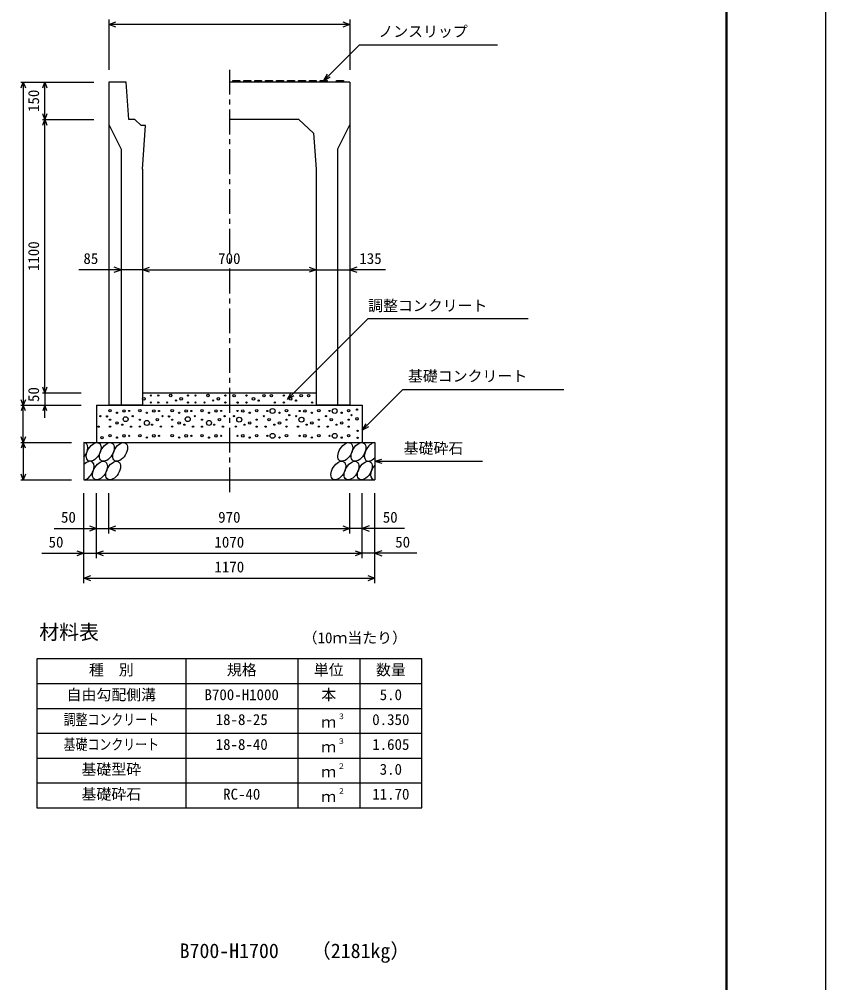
# Model space of a CAD drawing. Units: millimetres, scale not verified. Extents: x -16800 to 16800, y -5940 to 5940.
# Drawn here: x 13555 to 16800, y -48 to 3828 of the extents above; entities that cross this region are included whole.
import ezdxf
from ezdxf.enums import TextEntityAlignment as Align

# ---------------------------------------------------------------- set-up
doc = ezdxf.new("R2010")
doc.units = ezdxf.units.MM
doc.header["$LTSCALE"] = 20
doc.linetypes.add('CHAIN1', pattern=[8, 5, -1, 1, -1])
for name, color, linetype, lineweight in [('0-0_DIM', 7, 'Continuous', 25), ('0-1_Defpoints', 5, 'Continuous', 25), ('0-2_HATCH', 6, 'Continuous', 25), ('0-3_HYO', 3, 'Continuous', 25), ('0-4_HYO2', 4, 'Continuous', 25), ('0-5_OUTLINE', 3, 'Continuous', 25), ('0-6_TXT', 7, 'Continuous', 25), ('0-7_WAKU', 3, 'Continuous', 25)]:
    doc.layers.add(name, color=color, linetype=linetype, lineweight=lineweight)
doc.styles.add('ＭＳ ゴシック', font='')
doc.styles.get('ＭＳ ゴシック').set_extended_font_data('MS Gothic')

msp = doc.modelspace()

# ---------------------------------------------------------------- linework, layer by layer
at = {"layer": '0-0_DIM'}
for p, q in [((13915, 3826.41), (13915, 3624.66)), ((14885, 3806.41), (13915, 3806.41)), ((14885, 3826.41), (14885, 3624.66)), ((14780, 3581.16), (14922.21, 3723.38)), ((15479.1, 3723.38), (14922.21, 3723.38)), ((14780, 3581.16), (14795, 3607.14)), ((13560.8, 3574.66), (13854.13, 3574.66)), ((13570.8, 3574.66), (13570.8, 2274.66)), ((13657.46, 3424.66), (13657.46, 3574.66)), ((14780, 3581.16), (14805.98, 3596.16)), ((13647.46, 3424.66), (13854.13, 3424.66)), ((13657.46, 2324.66), (13657.46, 3424.66)), ((13965, 2819.99), (13794.31, 2819.99)), ((14050, 2819.99), (13965, 2819.99)), ((14050, 2819.99), (14750, 2819.99)), ((14750, 2819.99), (14885, 2819.99)), ((15027.86, 2819.99), (14885, 2819.99)), ((14633.82, 2299.66), (14648.82, 2325.64)), ((15098.65, 2338.32), (14935, 2174.66)), ((15098.65, 2338.32), (15745.53, 2338.32)), ((13647.46, 2324.66), (13804.13, 2324.66)), ((13657.46, 2324.66), (13657.46, 2274.66)), ((14633.82, 2299.66), (14659.8, 2314.66)), ((13560.8, 2274.66), (13804.13, 2274.66)), ((13570.8, 2124.66), (13570.8, 2274.66)), ((13657.46, 2224.66), (13657.46, 2274.66)), ((14935, 2174.66), (14950, 2200.64)), ((14935, 2174.66), (14960.98, 2189.66)), ((13560.8, 2124.66), (13765, 2124.66)), ((13570.8, 2124.66), (13570.8, 1974.66)), ((14985, 2049.66), (15013.98, 2057.43)), ((14985, 2049.66), (15418.31, 2049.66)), ((14985, 2049.66), (15013.98, 2041.9)), ((13560.8, 1974.66), (13765, 1974.66)), ((13815, 1559.15), (13815, 1921.49)), ((13865, 1659.15), (13865, 1921.49)), ((13915, 1759.15), (13915, 1921.49)), ((14885, 1759.15), (14885, 1921.49)), ((14935, 1659.15), (14935, 1921.49)), ((14985, 1559.15), (14985, 1921.49)), ((13695, 1779.15), (13915, 1779.15)), ((13915, 1779.15), (14885, 1779.15)), ((15105, 1779.15), (14885, 1779.15)), ((13645, 1679.15), (13865, 1679.15)), ((13865, 1679.15), (14935, 1679.15)), ((15155, 1679.15), (14935, 1679.15)), ((13815, 1579.15), (14985, 1579.15))]:
    msp.add_line(p, q, dxfattribs=at)
at = {"layer": '0-0_DIM', "linetype": 'CHAIN1'}
msp.add_line((14400, 3624.66), (14400, 1924.66), dxfattribs=at)
at = {"layer": '0-0_DIM'}
for points in [[(13943.23, 3796.14), (13915.04, 3806.41), (13943.23, 3816.67)], [(14856.85, 3816.67), (14885.04, 3806.41), (14856.85, 3796.14)], [(13562.59, 3552.11), (13570.8, 3574.66), (13579.01, 3552.11)], [(13649.26, 3552.11), (13657.46, 3574.66), (13665.67, 3552.11)], [(13665.67, 3447.22), (13657.46, 3424.66), (13649.26, 3447.22)], [(13649.26, 3402.11), (13657.46, 3424.66), (13665.67, 3402.11)], [(13936.81, 2809.73), (13965, 2819.99), (13936.81, 2830.25)], [(14078.19, 2809.73), (14050, 2819.99), (14078.19, 2830.25)], [(14721.81, 2830.25), (14750, 2819.99), (14721.81, 2809.73)], [(14913.19, 2830.25), (14885, 2819.99), (14913.19, 2809.73)], [(14633.82, 2299.66), (14958.29, 2624.13), (15601.84, 2624.13)], [(13665.67, 2347.22), (13657.46, 2324.66), (13649.26, 2347.22)], [(13579.01, 2297.22), (13570.8, 2274.66), (13562.59, 2297.22)], [(13579.01, 2252.11), (13570.8, 2274.66), (13562.59, 2252.11)], [(13665.67, 2252.11), (13657.46, 2274.66), (13649.26, 2252.11)], [(13579.01, 2147.22), (13570.8, 2124.66), (13562.59, 2147.22)], [(13579.01, 2102.11), (13570.8, 2124.66), (13562.59, 2102.11)], [(13579.01, 1997.22), (13570.8, 1974.66), (13562.59, 1997.22)], [(13836.81, 1789.41), (13865, 1779.15), (13836.81, 1768.89)], [(13943.19, 1768.89), (13915, 1779.15), (13943.19, 1789.41)], [(14856.81, 1789.41), (14885, 1779.15), (14856.81, 1768.89)], [(14963.19, 1789.41), (14935, 1779.15), (14963.19, 1768.89)], [(13786.81, 1689.41), (13815, 1679.15), (13786.81, 1668.89)], [(13893.19, 1668.89), (13865, 1679.15), (13893.19, 1689.41)], [(14906.81, 1689.41), (14935, 1679.15), (14906.81, 1668.89)], [(15013.19, 1689.41), (14985, 1679.15), (15013.19, 1668.89)], [(13843.19, 1568.89), (13815, 1579.15), (13843.19, 1589.41)], [(14956.81, 1589.41), (14985, 1579.15), (14956.81, 1568.89)]]:
    msp.add_lwpolyline(points, dxfattribs=at)
at = {"layer": '0-1_Defpoints'}
msp.add_lwpolyline([(0, -5940), (16800, -5940), (16800, 5940), (0, 5940)], close=True, dxfattribs=at)
at = {"layer": '0-2_HATCH'}
for points in [[(14413, 3574.66), (14414, 3581.16), (14442, 3581.16), (14443, 3574.66)], [(14457, 3574.66), (14458, 3581.16), (14486, 3581.16), (14487, 3574.66)], [(14501, 3574.66), (14502, 3581.16), (14530, 3581.16), (14531, 3574.66)], [(14545, 3574.66), (14546, 3581.16), (14574, 3581.16), (14575, 3574.66)], [(14589, 3574.66), (14590, 3581.16), (14618, 3581.16), (14619, 3574.66)], [(14633, 3574.66), (14634, 3581.16), (14662, 3581.16), (14663, 3574.66)], [(14677, 3574.66), (14678, 3581.16), (14706, 3581.16), (14707, 3574.66)], [(14721, 3574.66), (14722, 3581.16), (14750, 3581.16), (14751, 3574.66)], [(14765, 3574.66), (14766, 3581.16), (14794, 3581.16), (14795, 3574.66)], [(14830, 3574.66), (14831, 3581.16), (14859, 3581.16), (14860, 3574.66)]]:
    msp.add_lwpolyline(points, dxfattribs=at)
for centre, radius in [((14055.93, 2300.84), 5), ((14083.97, 2313.97), 2.5), ((14083.97, 2285.96), 2.5), ((14113.97, 2313.97), 2.5), ((14113.97, 2285.96), 2.5), ((14149.86, 2285.96), 2.5), ((14163.88, 2313.97), 5), ((14184.9, 2293.84), 2.5), ((14205.93, 2300.84), 5), ((14233.97, 2313.97), 2.5), ((14233.97, 2285.96), 2.5), ((14263.97, 2313.97), 2.5), ((14263.97, 2285.96), 2.5), ((14299.86, 2285.96), 2.5), ((14313.88, 2313.97), 5), ((14334.9, 2293.84), 2.5), ((14355.93, 2300.84), 5), ((14383.97, 2313.97), 2.5), ((14383.97, 2285.96), 2.5), ((14419.13, 2313.69), 5), ((14433.15, 2285.68), 2.5), ((14469.04, 2313.69), 2.5), ((14469.04, 2285.68), 2.5), ((14497.08, 2300.56), 5), ((14518.11, 2293.56), 2.5), ((14539.13, 2313.69), 5), ((14569.13, 2313.69), 5), ((14583.15, 2285.68), 2.5), ((14619.04, 2313.69), 2.5), ((14619.04, 2285.68), 2.5), ((14647.08, 2300.56), 5), ((14668.11, 2293.56), 2.5), ((14689.13, 2313.69), 5), ((14719.13, 2313.69), 5), ((14733.15, 2285.68), 2.5), ((13919.97, 2252.72), 5), ((13976.04, 2251.84), 5), ((13997.07, 2251.84), 2.5), ((14039.97, 2252.72), 5), ((14096.04, 2251.84), 5), ((14117.07, 2251.84), 2.5), ((14169.97, 2252.72), 5), ((14226.04, 2251.84), 5), ((14247.07, 2251.84), 2.5), ((14289.97, 2252.72), 5), ((14346.04, 2251.84), 5), ((14367.07, 2251.84), 2.5), ((14432.93, 2251.84), 2.5), ((14453.96, 2251.84), 5), ((14510.03, 2252.72), 5), ((14552.93, 2251.84), 2.5), ((14573.96, 2251.84), 10), ((14630.03, 2252.72), 5), ((14682.93, 2251.84), 2.5), ((14703.96, 2251.84), 5), ((14760.03, 2252.72), 5), ((14802.93, 2251.84), 2.5), ((14823.96, 2251.84), 10), ((14880.03, 2252.72), 5), ((14913.57, 2257.35), 2.5), ((13881.09, 2230.83), 2.5), ((13907.55, 2229.92), 2.5), ((13919.97, 2216.82), 2.5), ((13948.01, 2244.84), 2.5), ((13982.58, 2218.83), 10), ((14011.09, 2230.83), 2.5), ((14039.97, 2216.82), 2.5), ((14068.01, 2203.69), 10), ((14068.01, 2244.84), 2.5), ((14110.06, 2216.82), 5), ((14131.09, 2230.83), 2.5), ((14157.55, 2229.92), 2.5), ((14169.97, 2216.82), 2.5), ((14198.01, 2244.84), 2.5), ((14232.58, 2218.83), 10), ((14261.09, 2230.83), 2.5), ((14289.97, 2216.82), 2.5), ((14318.01, 2203.69), 10), ((14318.01, 2244.84), 2.5), ((14360.06, 2216.82), 5), ((14381.09, 2230.83), 2.5), ((14418.91, 2230.83), 2.5), ((14439.94, 2216.82), 10), ((14481.99, 2244.84), 2.5), ((14510.03, 2216.82), 2.5), ((14538.91, 2230.83), 2.5), ((14559.94, 2216.82), 5), ((14601.99, 2244.84), 2.5), ((14630.03, 2216.82), 2.5), ((14641.37, 2235.15), 2.5), ((14668.91, 2230.83), 2.5), ((14689.94, 2216.82), 10), ((14731.99, 2244.84), 2.5), ((14760.03, 2216.82), 2.5), ((14788.91, 2230.83), 2.5), ((14809.94, 2216.82), 5), ((14851.99, 2244.84), 2.5), ((14880.03, 2216.82), 2.5), ((14891.37, 2235.15), 2.5), ((14913.65, 2220.21), 5), ((13874.08, 2188.81), 2.5), ((13919.97, 2188.81), 2.5), ((13948.01, 2203.69), 5), ((13969.03, 2196.69), 2.5), ((14004.08, 2188.81), 2.5), ((14039.97, 2188.81), 2.5), ((14089.03, 2196.69), 2.5), ((14124.08, 2188.81), 2.5), ((14169.97, 2188.81), 2.5), ((14198.01, 2203.69), 5), ((14219.03, 2196.69), 2.5), ((14254.08, 2188.81), 2.5), ((14289.97, 2188.81), 2.5), ((14339.03, 2196.69), 2.5), ((14374.08, 2188.81), 2.5), ((14425.92, 2188.81), 2.5), ((14460.97, 2196.69), 2.5), ((14481.99, 2203.69), 5), ((14510.03, 2188.81), 2.5), ((14545.92, 2188.81), 2.5), ((14580.97, 2196.69), 2.5), ((14601.99, 2203.69), 5), ((14630.03, 2188.81), 2.5), ((14675.92, 2188.81), 2.5), ((14710.97, 2196.69), 2.5), ((14731.99, 2203.69), 5), ((14760.03, 2188.81), 2.5), ((14795.92, 2188.81), 2.5), ((14830.97, 2196.69), 2.5), ((14851.99, 2203.69), 5), ((14880.03, 2188.81), 2.5), ((14916.2, 2171.98), 2.5), ((13887.79, 2144.09), 5), ((13919.97, 2152.72), 5), ((13948.01, 2144.84), 2.5), ((13976.04, 2151.84), 5), ((13997.07, 2151.84), 2.5), ((14039.97, 2152.72), 5), ((14068.01, 2144.84), 2.5), ((14096.04, 2151.84), 5), ((14117.07, 2151.84), 2.5), ((14169.97, 2152.72), 5), ((14198.01, 2144.84), 2.5), ((14226.04, 2151.84), 5), ((14247.07, 2151.84), 2.5), ((14289.97, 2152.72), 5), ((14318.01, 2144.84), 2.5), ((14346.04, 2151.84), 5), ((14367.07, 2151.84), 2.5), ((14432.93, 2151.84), 2.5), ((14453.96, 2151.84), 5), ((14481.99, 2144.84), 2.5), ((14510.03, 2152.72), 5), ((14552.93, 2151.84), 2.5), ((14573.96, 2151.84), 10), ((14601.99, 2144.84), 2.5), ((14630.03, 2152.72), 5), ((14682.93, 2151.84), 2.5), ((14703.96, 2151.84), 5), ((14731.99, 2144.84), 2.5), ((14760.03, 2152.72), 5), ((14802.93, 2151.84), 2.5), ((14823.96, 2151.84), 10), ((14851.99, 2144.84), 2.5), ((14880.03, 2152.72), 5), ((14916.2, 2143.97), 2.5)]:
    msp.add_circle(centre, radius, dxfattribs=at)
for centre, start_param, end_param in [((13800.84, 2087.14), 4.4524467, 6.6076907), ((14972.93, 2087.14), 0.4022642, 4.3746879), ((13826.16, 2012.15), 3.5766262, 7.4835112), ((14998.25, 2012.15), 1.2768793, 3.5000728)]:
    msp.add_ellipse(centre, major_axis=(21.81, 35.31), ratio=0.5792, start_param=start_param, end_param=end_param, dxfattribs=at)
for centre in [(13854.05, 2087.14), (13907.26, 2087.14), (13960.47, 2087.14), (14866.51, 2087.14), (14919.72, 2087.14), (13879.37, 2012.15), (13932.58, 2012.15), (14838.63, 2012.15), (14891.84, 2012.15), (14945.04, 2012.15)]:
    msp.add_ellipse(centre, major_axis=(21.81, 35.31), ratio=0.5792, dxfattribs=at)
at = {"layer": '0-3_HYO'}
for p, q in [((14225, 1255.2), (14225, 655.2)), ((14675, 1255.2), (14675, 655.2)), ((14925, 1255.2), (14925, 655.2)), ((13625, 1155.2), (15175, 1155.2))]:
    msp.add_line(p, q, dxfattribs=at)
msp.add_lwpolyline([(13625, 655.2), (15175, 655.2), (15175, 1255.2), (13625, 1255.2)], close=True, dxfattribs=at)
at = {"layer": '0-4_HYO2'}
for p, q in [((13625, 1055.2), (15175, 1055.2)), ((13625, 955.2), (15175, 955.2)), ((13625, 855.2), (15175, 855.2)), ((13625, 755.2), (15175, 755.2))]:
    msp.add_line(p, q, dxfattribs=at)
at = {"layer": '0-5_OUTLINE'}
for p, q in [((13985, 3574.66), (13915, 3574.66)), ((13915, 3574.66), (13915, 2274.66)), ((13995, 3424.66), (13985, 3574.66)), ((14885, 3574.66), (14400, 3574.66)), ((14885, 3574.66), (14885, 2274.66)), ((14020, 3424.66), (13995, 3424.66)), ((14020, 3424.66), (14045, 3399.66)), ((14680, 3424.66), (14400, 3424.66)), ((14739.11, 3369.82), (14680, 3424.66)), ((13915, 3404.66), (13965, 3304.66)), ((14063.12, 3399.66), (14045, 3399.66)), ((14050, 3224.66), (14063.12, 3399.66)), ((14885, 3404.66), (14835, 3304.66)), ((14739.11, 3369.82), (14750, 3224.66)), ((13965, 3304.66), (13965, 2274.66)), ((14835, 3304.66), (14835, 2274.66)), ((14050, 3224.66), (14050, 2274.66)), ((14750, 3224.66), (14750, 2274.66)), ((14050, 2324.66), (14750, 2324.66)), ((13865, 2274.66), (14935, 2274.66)), ((13865, 2274.66), (13865, 2124.66)), ((14050, 2274.66), (13915, 2274.66)), ((14885, 2274.66), (14750, 2274.66)), ((14935, 2274.66), (14935, 2124.66)), ((13815, 2124.66), (14985, 2124.66)), ((13815, 2124.66), (13815, 1974.66)), ((14985, 2124.66), (14985, 1974.66)), ((13815, 1974.66), (14985, 1974.66))]:
    msp.add_line(p, q, dxfattribs=at)
at = {"layer": '0-7_WAKU', "lineweight": 50}
msp.add_lwpolyline([(400, -5540), (16400, -5540), (16400, 5540), (400, 5540)], close=True, dxfattribs=at)

# ---------------------------------------------------------------- texts
at = {"layer": '0-0_DIM', "style": 'ＭＳ ゴシック'}
for s, p in [('ノンスリップ', (14999.52, 3743.55)), ('85', (13812.73, 2829.99)), ('700', (14355, 2829.99)), ('135', (14923.14, 2829.99)), ('調整コンクリート', (14958.29, 2640.55)), ('基礎コンクリート', (15118.65, 2357.05)), ('基礎砕石', (15101.32, 2066.83)), ('50', (13722.56, 1789.15)), ('970', (14355, 1789.15)), ('50', (15017.44, 1789.15)), ('50', (13672.56, 1689.15)), ('1070', (14340, 1689.15)), ('50', (15067.44, 1689.15)), ('1170', (14340, 1589.15))]:
    msp.add_text(s, height=43.99, dxfattribs=at).set_placement(p, align=Align.BOTTOM_LEFT)
for s, p in [('150', (13647.46, 3454.66)), ('1100', (13647.46, 2814.66)), ('50', (13647.46, 2287.99))]:
    msp.add_text(s, height=43.99, rotation=90, dxfattribs=at).set_placement(p, align=Align.BOTTOM_LEFT)
at = {"layer": '0-6_TXT', "style": 'ＭＳ ゴシック'}
for s, height, p in [('材料表', 58.65, (13635, 1315.2)), ('（10ｍ当たり）', 43.99, (14695, 1304.2)), ('種\u3000別', 43.99, (13835, 1175.2)), ('規格', 43.99, (14390, 1175.2)), ('単位', 43.99, (14740, 1175.2)), ('数量', 43.99, (14990, 1175.2)), ('自由勾配側溝', 43.99, (13745, 1075.2)), ('B700-H1000', 43.99, (14300, 1075.2)), ('本', 43.99, (14770, 1075.2)), ('5.0', 43.99, (15005, 1075.2)), ('18-8-25', 43.99, (14345, 975.2)), ('ｍ', 43.99, (14770, 965.2)), ('３', 21.99, (14835.54, 1005.57)), ('0.350', 43.99, (14975, 975.2)), ('18-8-40', 43.99, (14345, 875.2)), ('３', 21.99, (14835.54, 905.57)), ('1.605', 43.99, (14975, 875.2)), ('ｍ', 43.99, (14770, 865.2)), ('基礎型砕', 43.99, (13805, 775.2)), ('２', 21.99, (14835.54, 805.57)), ('3.0', 43.99, (15005, 775.2)), ('ｍ', 43.99, (14770, 765.2)), ('基礎砕石', 43.99, (13805, 675.2)), ('RC-40', 43.99, (14375, 675.2)), ('ｍ', 43.99, (14770, 665.2)), ('２', 21.99, (14835.54, 705.57)), ('11.70', 43.99, (14975, 675.2)), ('（2181kg）', 58.65, (14728.37, 33.34)), ('B700-H1700', 58.65, (14200, 33.34))]:
    msp.add_text(s, height=height, dxfattribs=at).set_placement(p, align=Align.BOTTOM_LEFT)
at = {"layer": '0-6_TXT', "style": 'ＭＳ ゴシック', "width": 0.8}
for s, p in [('調整コンクリート', (13733, 975.2)), ('基礎コンクリート', (13733, 875.2))]:
    msp.add_text(s, height=43.99, dxfattribs=at).set_placement(p, align=Align.BOTTOM_LEFT)

doc.saveas('drawing.dxf')
